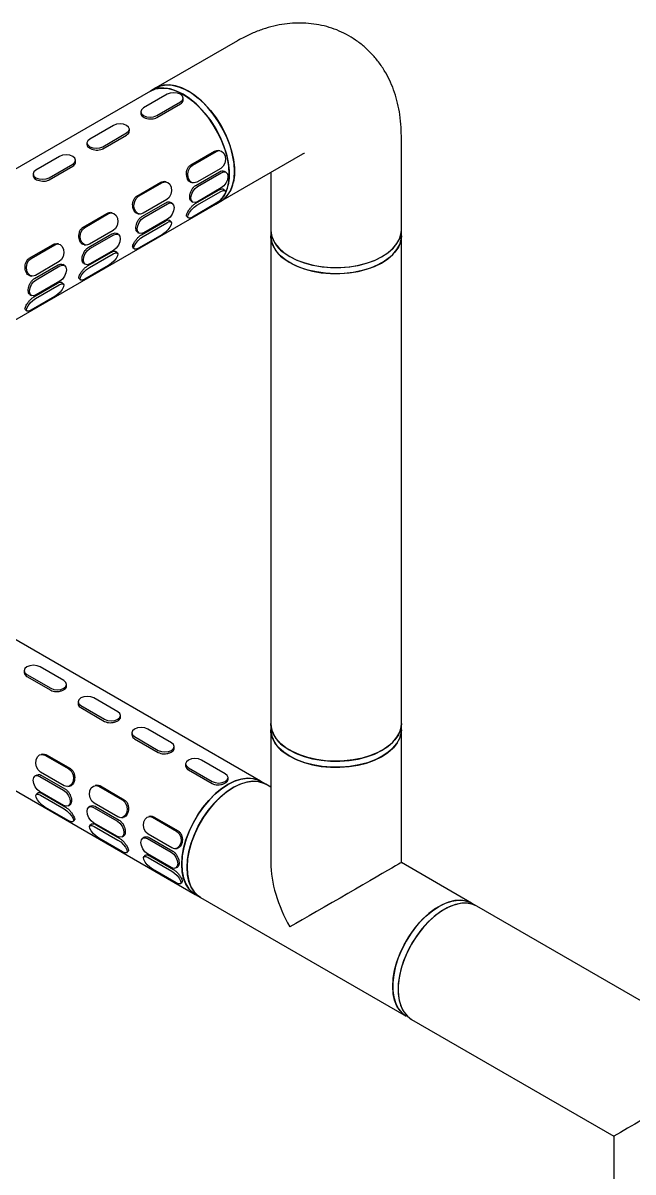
# Model space of a CAD drawing. Extents: x 0 to 3255, y 0 to 2385.
# Drawn here: x 2435.8 to 2599.3, y 1456.9 to 1764.7 of the extents above; entities that cross this region are included whole.
import ezdxf

# ---------------------------------------------------------------- set-up
doc = ezdxf.new("R2010")
doc.units = 0
doc.header["$LTSCALE"] = 10
doc.header["$MEASUREMENT"] = 0
doc.layers.get('0').update_dxf_attribs({"linetype": 'CONTINUOUS'})

msp = doc.modelspace()

# ---------------------------------------------------------------- linework, layer by layer
at = {"color": 7, "linetype": 'Continuous', "lineweight": 25}
for p, q in [((2493.31, 1759.98), (2471.4, 1747.33)), ((2469.99, 1746.51), (2127.12, 1548.58)), ((2474.49, 1745.64), (2468.13, 1741.97)), ((2471.4, 1747.33), (2469.99, 1746.51)), ((2471.66, 1739.93), (2478.03, 1743.6)), ((2471.66, 1739.38), (2478.03, 1743.05)), ((2478.76, 1744.14), (2478.76, 1744.62)), ((2467.4, 1740.95), (2467.4, 1740.47)), ((2460.07, 1737.32), (2453.71, 1733.65)), ((2464.34, 1735.82), (2464.34, 1736.3)), ((2457.24, 1731.6), (2463.6, 1735.28)), ((2457.24, 1731.05), (2463.6, 1734.72)), ((2537.23, 1709.31), (2537.23, 1734.62)), ((2452.98, 1732.63), (2452.98, 1732.14)), ((2480.8, 1726.72), (2487.16, 1730.39)), ((2481.25, 1726.65), (2487.61, 1730.32)), ((2488.6, 1730.52), (2488.19, 1730.59)), ((2445.65, 1728.99), (2439.29, 1725.32)), ((2442.82, 1723.28), (2449.18, 1726.95)), ((2449.92, 1727.49), (2449.92, 1727.97)), ((2488.89, 1717.02), (2510.81, 1729.67)), ((2438.55, 1724.3), (2438.55, 1723.82)), ((2442.82, 1722.72), (2449.18, 1726.4)), ((2482.14, 1721.23), (2488.5, 1724.9)), ((2488.82, 1725.79), (2482.46, 1722.11)), ((2482.62, 1720.95), (2488.98, 1724.62)), ((2490.23, 1724.75), (2489.82, 1724.99)), ((2502.24, 1724.73), (2502.24, 1709.31)), ((2466.38, 1718.39), (2472.74, 1722.06)), ((2466.83, 1718.32), (2473.19, 1721.99)), ((2474.18, 1722.2), (2473.76, 1722.26)), ((2481.05, 1721.98), (2481.47, 1721.91)), ((2482.01, 1716.35), (2488.37, 1720.02)), ((2482.46, 1715.9), (2488.82, 1719.57)), ((2488.98, 1720.54), (2482.62, 1716.87)), ((2489.98, 1719.77), (2489.6, 1720.15)), ((2144.62, 1518.28), (2487.48, 1716.21)), ((2467.72, 1712.9), (2474.08, 1716.58)), ((2474.4, 1717.46), (2468.04, 1713.79)), ((2468.2, 1712.63), (2474.56, 1716.3)), ((2475.81, 1716.42), (2475.39, 1716.66)), ((2480.95, 1716.99), (2481.37, 1716.75)), ((2487.61, 1716.43), (2481.25, 1712.76)), ((2487.48, 1716.21), (2488.89, 1717.02)), ((2451.96, 1710.07), (2458.32, 1713.74)), ((2452.41, 1710), (2458.77, 1713.67)), ((2459.76, 1713.87), (2459.34, 1713.94)), ((2466.63, 1713.65), (2467.04, 1713.58)), ((2467.59, 1708.02), (2473.95, 1711.69)), ((2474.56, 1712.22), (2468.2, 1708.54)), ((2475.56, 1711.44), (2475.18, 1711.82)), ((2479.71, 1712.94), (2480.09, 1712.56)), ((2459.98, 1709.13), (2453.62, 1705.46)), ((2466.53, 1708.66), (2466.95, 1708.42)), ((2468.04, 1707.57), (2474.4, 1711.24)), ((2502.24, 1709.31), (2502.24, 1707.68)), ((2537.23, 1707.68), (2537.23, 1709.31)), ((2437.53, 1701.74), (2443.9, 1705.41)), ((2437.99, 1701.67), (2444.35, 1705.34)), ((2445.34, 1705.55), (2444.92, 1705.61)), ((2452.21, 1705.33), (2452.62, 1705.26)), ((2453.3, 1704.58), (2459.66, 1708.25)), ((2453.78, 1704.3), (2460.14, 1707.97)), ((2461.39, 1708.1), (2460.97, 1708.34)), ((2473.19, 1708.11), (2466.83, 1704.43)), ((2502.24, 1707.68), (2502.24, 1577.07)), ((2537.23, 1577.07), (2537.23, 1707.68)), ((2453.16, 1699.7), (2459.53, 1703.37)), ((2453.62, 1699.25), (2459.98, 1702.92)), ((2460.14, 1703.89), (2453.78, 1700.22)), ((2461.14, 1703.12), (2460.76, 1703.5)), ((2465.29, 1704.61), (2465.67, 1704.23)), ((2438.88, 1696.25), (2445.24, 1699.93)), ((2445.56, 1700.81), (2439.19, 1697.14)), ((2439.36, 1695.98), (2445.72, 1699.65)), ((2446.97, 1699.77), (2446.55, 1700.01)), ((2452.11, 1700.34), (2452.53, 1700.1)), ((2458.77, 1699.78), (2452.41, 1696.11)), ((2437.78, 1697), (2438.2, 1696.93)), ((2450.87, 1696.28), (2451.25, 1695.91)), ((2438.74, 1691.37), (2445.1, 1695.04)), ((2439.19, 1690.92), (2445.56, 1694.59)), ((2445.72, 1695.57), (2439.36, 1691.89)), ((2446.72, 1694.79), (2446.34, 1695.17)), ((2437.69, 1692.01), (2438.11, 1691.77)), ((2444.35, 1691.46), (2437.99, 1687.78)), ((2436.45, 1687.96), (2436.82, 1687.58)), ((2499.5, 1561.6), (2359.58, 1642.37)), ((2340.62, 1612.92), (2482, 1531.3)), ((2446.79, 1588.57), (2440.42, 1592.25)), ((2436.16, 1591.23), (2436.16, 1590.75)), ((2436.89, 1590.21), (2443.25, 1586.53)), ((2436.89, 1589.65), (2443.25, 1585.98)), ((2447.52, 1587.07), (2447.52, 1587.55)), ((2450.58, 1582.9), (2450.58, 1582.42)), ((2461.21, 1580.25), (2454.85, 1583.92)), ((2451.31, 1581.88), (2457.67, 1578.21)), ((2451.31, 1581.33), (2457.67, 1577.65)), ((2461.94, 1578.75), (2461.94, 1579.23)), ((2502.24, 1577.07), (2502.24, 1575.43)), ((2537.23, 1575.43), (2537.23, 1577.07)), ((2465, 1574.58), (2465, 1574.1)), ((2465.73, 1573.56), (2472.09, 1569.88)), ((2465.73, 1573), (2472.09, 1569.33)), ((2475.63, 1571.92), (2469.27, 1575.59)), ((2502.24, 1575.43), (2502.24, 1539.82)), ((2537.23, 1539.82), (2537.23, 1575.43)), ((2476.36, 1570.42), (2476.36, 1570.9)), ((2441.15, 1568.87), (2440.73, 1568.8)), ((2441.72, 1568.6), (2448.08, 1564.93)), ((2442.17, 1568.67), (2448.54, 1565)), ((2490.05, 1563.6), (2483.69, 1567.27)), ((2446.87, 1560.39), (2440.51, 1564.07)), ((2479.42, 1566.25), (2479.42, 1565.77)), ((2480.15, 1565.23), (2486.52, 1561.56)), ((2480.15, 1564.68), (2486.52, 1561)), ((2439.51, 1563.27), (2439.1, 1563.03)), ((2440.35, 1562.91), (2446.71, 1559.23)), ((2440.83, 1563.18), (2447.19, 1559.51)), ((2490.78, 1562.09), (2490.78, 1562.58)), ((2500.91, 1560.79), (2499.5, 1561.6)), ((2502.24, 1560.02), (2500.91, 1560.79)), ((2439.73, 1558.43), (2439.35, 1558.05)), ((2446.71, 1555.15), (2440.35, 1558.82)), ((2440.51, 1557.85), (2446.87, 1554.18)), ((2440.96, 1558.3), (2447.32, 1554.63)), ((2447.86, 1560.19), (2448.28, 1560.26)), ((2455.57, 1560.54), (2455.15, 1560.48)), ((2456.14, 1560.28), (2462.51, 1556.6)), ((2456.59, 1560.35), (2462.96, 1556.67)), ((2448.08, 1551.04), (2441.72, 1554.71)), ((2447.96, 1555.03), (2448.37, 1555.27)), ((2453.94, 1554.94), (2453.52, 1554.7)), ((2454.77, 1554.58), (2461.13, 1550.91)), ((2461.29, 1552.07), (2454.93, 1555.74)), ((2455.25, 1554.86), (2461.61, 1551.18)), ((2462.29, 1551.87), (2462.7, 1551.93)), ((2469.99, 1552.22), (2469.57, 1552.15)), ((2470.56, 1551.95), (2476.93, 1548.28)), ((2471.02, 1552.02), (2477.38, 1548.35)), ((2449.24, 1550.84), (2449.62, 1551.21)), ((2454.15, 1550.1), (2453.77, 1549.72)), ((2461.13, 1546.83), (2454.77, 1550.5)), ((2454.93, 1549.52), (2461.29, 1545.85)), ((2455.38, 1549.97), (2461.74, 1546.3)), ((2462.5, 1542.71), (2456.14, 1546.39)), ((2462.38, 1546.7), (2462.8, 1546.94)), ((2468.36, 1546.62), (2467.94, 1546.38)), ((2469.19, 1546.26), (2475.55, 1542.58)), ((2475.72, 1543.74), (2469.35, 1547.42)), ((2469.67, 1546.53), (2476.03, 1542.86)), ((2463.66, 1542.51), (2464.04, 1542.89)), ((2475.55, 1538.5), (2469.19, 1542.17)), ((2476.71, 1543.54), (2477.13, 1543.61)), ((2468.57, 1541.78), (2468.19, 1541.4)), ((2469.35, 1541.2), (2475.71, 1537.53)), ((2469.8, 1541.65), (2476.16, 1537.98)), ((2556.05, 1528.95), (2537.23, 1539.82)), ((2476.92, 1534.39), (2470.56, 1538.06)), ((2476.8, 1538.38), (2477.22, 1538.62)), ((2478.08, 1534.19), (2478.46, 1534.56)), ((2482, 1531.3), (2483.42, 1530.48)), ((2483.42, 1530.48), (2538.56, 1498.65)), ((2557.47, 1528.14), (2556.05, 1528.95)), ((2678.61, 1458.2), (2557.47, 1528.14)), ((2539.97, 1497.83), (2594.19, 1466.53)), ((2594.19, 1466.55), (2594.19, 1297.81))]:
    msp.add_line(p, q, dxfattribs=at)
at = {"color": 7, "linetype": 'Continuous', "lineweight": 25, "flags": 128}
for points in [[(2478.73, 1745.64), (2476.97, 1746.51), (2475.25, 1747.08), (2473.59, 1747.32), (2472.04, 1747.24), (2470.63, 1746.83), (2469.99, 1746.51)], [(2469.99, 1746.51), (2470, 1746.52), (2471.33, 1747.08), (2472.82, 1747.32), (2474.43, 1747.24), (2476.12, 1746.83), (2477.87, 1746.11), (2479.64, 1745.08), (2481.38, 1743.78), (2483.07, 1742.23), (2484.68, 1740.45), (2486.16, 1738.49), (2487.49, 1736.39), (2488.65, 1734.18), (2489.6, 1731.91), (2490.33, 1729.63), (2490.83, 1727.39), (2491.07, 1725.23), (2491.07, 1723.19), (2490.82, 1721.32)], [(2492.52, 1725.03), (2492.39, 1727.14), (2492.02, 1729.35), (2491.4, 1731.61), (2490.55, 1733.89), (2489.5, 1736.13), (2488.25, 1738.29), (2486.84, 1740.33), (2485.29, 1742.2), (2483.63, 1743.87), (2481.91, 1745.3), (2480.15, 1746.46), (2478.39, 1747.33), (2476.66, 1747.89), (2475.01, 1748.14), (2473.46, 1748.05), (2472.05, 1747.65), (2471.4, 1747.33)], [(2471.4, 1747.33), (2471.41, 1747.33), (2472.75, 1747.89), (2474.24, 1748.14), (2475.84, 1748.05), (2477.54, 1747.65), (2479.28, 1746.92), (2481.05, 1745.9), (2482.8, 1744.6), (2484.49, 1743.04), (2486.09, 1741.27), (2487.58, 1739.31), (2488.91, 1737.2), (2490.06, 1734.99), (2491.01, 1732.73), (2491.74, 1730.45), (2492.24, 1728.21), (2492.49, 1726.05), (2492.49, 1724.01), (2492.23, 1722.14)], [(2478.03, 1743.6), (2478.57, 1744.07), (2478.76, 1744.62), (2478.57, 1745.18), (2478.03, 1745.64), (2477.22, 1745.96), (2476.26, 1746.07), (2475.3, 1745.96), (2474.49, 1745.64)], [(2487.48, 1716.21), (2488.08, 1716.6), (2489.14, 1717.63), (2489.99, 1718.93), (2490.6, 1720.48), (2490.98, 1722.26), (2491.1, 1724.22), (2490.98, 1726.32), (2490.6, 1728.53), (2489.99, 1730.8), (2489.14, 1733.07), (2488.08, 1735.32), (2486.83, 1737.48), (2485.42, 1739.51), (2483.87, 1741.39), (2482.22, 1743.05), (2480.49, 1744.48), (2478.73, 1745.64)], [(2468.13, 1741.97), (2467.59, 1741.5), (2467.4, 1740.95), (2467.59, 1740.4), (2468.13, 1739.93), (2468.94, 1739.62), (2469.9, 1739.51), (2470.85, 1739.62), (2471.66, 1739.93)], [(2463.6, 1735.28), (2464.15, 1735.75), (2464.34, 1736.3), (2464.15, 1736.85), (2463.6, 1737.32), (2462.79, 1737.63), (2461.84, 1737.74), (2460.88, 1737.63), (2460.07, 1737.32)], [(2453.71, 1733.65), (2453.17, 1733.18), (2452.98, 1732.63), (2453.17, 1732.07), (2453.71, 1731.6), (2454.52, 1731.29), (2455.47, 1731.18), (2456.43, 1731.29), (2457.24, 1731.6)], [(2487.61, 1730.32), (2488.33, 1730.54), (2489.04, 1730.38), (2489.62, 1729.86), (2489.98, 1729.07), (2490.08, 1728.13), (2489.89, 1727.17), (2489.45, 1726.35), (2488.82, 1725.79)], [(2449.18, 1726.95), (2449.73, 1727.42), (2449.92, 1727.97), (2449.73, 1728.52), (2449.18, 1728.99), (2448.37, 1729.31), (2447.42, 1729.42), (2446.46, 1729.31), (2445.65, 1728.99)], [(2439.29, 1725.32), (2438.74, 1724.85), (2438.55, 1724.3), (2438.74, 1723.75), (2439.29, 1723.28), (2440.1, 1722.97), (2441.05, 1722.86), (2442.01, 1722.97), (2442.82, 1723.28)], [(2482.46, 1722.11), (2481.74, 1721.89), (2481.03, 1722.05), (2480.45, 1722.57), (2480.09, 1723.36), (2479.99, 1724.3), (2480.18, 1725.26), (2480.62, 1726.08), (2481.25, 1726.65)], [(2488.89, 1717.02), (2489.5, 1717.42), (2490.55, 1718.44), (2491.4, 1719.74), (2492.02, 1721.3), (2492.39, 1723.07), (2492.52, 1725.03)], [(2488.98, 1724.62), (2489.66, 1724.86), (2490.23, 1724.75), (2490.62, 1724.31), (2490.75, 1723.6), (2490.62, 1722.75), (2490.23, 1721.86), (2489.66, 1721.09), (2488.98, 1720.54)], [(2473.19, 1721.99), (2473.91, 1722.21), (2474.62, 1722.05), (2475.2, 1721.54), (2475.56, 1720.75), (2475.66, 1719.8), (2475.47, 1718.85), (2475.03, 1718.02), (2474.4, 1717.46)], [(2482.62, 1716.87), (2481.94, 1716.63), (2481.37, 1716.75), (2480.99, 1717.19), (2480.85, 1717.89), (2480.99, 1718.75), (2481.37, 1719.63), (2481.94, 1720.41), (2482.62, 1720.95)], [(2468.04, 1713.79), (2467.31, 1713.57), (2466.61, 1713.73), (2466.03, 1714.24), (2465.66, 1715.03), (2465.57, 1715.98), (2465.76, 1716.94), (2466.2, 1717.76), (2466.83, 1718.32)], [(2488.82, 1719.57), (2489.45, 1719.84), (2489.89, 1719.83), (2490.08, 1719.54), (2489.98, 1719.02), (2489.62, 1718.34), (2489.04, 1717.61), (2488.33, 1716.94), (2487.61, 1716.43)], [(2474.56, 1716.3), (2475.24, 1716.53), (2475.81, 1716.42), (2476.19, 1715.98), (2476.33, 1715.28), (2476.19, 1714.42), (2475.81, 1713.54), (2475.24, 1712.76), (2474.56, 1712.22)], [(2481.25, 1712.76), (2480.62, 1712.49), (2480.18, 1712.5), (2479.99, 1712.78), (2480.09, 1713.31), (2480.45, 1713.99), (2481.03, 1714.72), (2481.74, 1715.39), (2482.46, 1715.9)], [(2458.77, 1713.67), (2459.49, 1713.89), (2460.2, 1713.73), (2460.77, 1713.21), (2461.14, 1712.42), (2461.24, 1711.48), (2461.05, 1710.52), (2460.61, 1709.7), (2459.98, 1709.13)], [(2468.2, 1708.54), (2467.52, 1708.31), (2466.95, 1708.42), (2466.57, 1708.86), (2466.43, 1709.57), (2466.57, 1710.42), (2466.95, 1711.31), (2467.52, 1712.08), (2468.2, 1712.63)], [(2474.4, 1711.24), (2475.03, 1711.52), (2475.47, 1711.51), (2475.66, 1711.22), (2475.56, 1710.7), (2475.2, 1710.02), (2474.62, 1709.29), (2473.91, 1708.62), (2473.19, 1708.11)], [(2453.62, 1705.46), (2452.89, 1705.24), (2452.19, 1705.4), (2451.61, 1705.92), (2451.24, 1706.71), (2451.15, 1707.65), (2451.33, 1708.61), (2451.78, 1709.43), (2452.41, 1710)], [(2502.24, 1709.31), (2502.28, 1708.59), (2502.64, 1707.17), (2503.34, 1705.78), (2504.38, 1704.47), (2505.73, 1703.26), (2507.36, 1702.17), (2509.25, 1701.23), (2511.35, 1700.45), (2513.62, 1699.85), (2516.02, 1699.44), (2518.49, 1699.24), (2520.98, 1699.24), (2523.45, 1699.44), (2525.85, 1699.85), (2528.12, 1700.45), (2530.22, 1701.23), (2532.11, 1702.17)], [(2505.58, 1703.37), (2507.19, 1702.27), (2509.06, 1701.31), (2511.14, 1700.52), (2513.39, 1699.9), (2515.78, 1699.47), (2518.24, 1699.25), (2520.74, 1699.23), (2523.22, 1699.41), (2525.62, 1699.8), (2527.91, 1700.38), (2530.02, 1701.14), (2531.93, 1702.07), (2533.59, 1703.15), (2534.97, 1704.35), (2536.04, 1705.65), (2536.78, 1707.03), (2537.17, 1708.45), (2537.23, 1709.31)], [(2532.11, 1702.17), (2533.74, 1703.26), (2535.09, 1704.47), (2536.13, 1705.78), (2536.83, 1707.17), (2537.19, 1708.59), (2537.23, 1709.31)], [(2444.35, 1705.34), (2445.07, 1705.56), (2445.77, 1705.4), (2446.35, 1704.89), (2446.72, 1704.1), (2446.82, 1703.15), (2446.63, 1702.19), (2446.19, 1701.37), (2445.56, 1700.81)], [(2460.14, 1707.97), (2460.82, 1708.21), (2461.39, 1708.1), (2461.77, 1707.66), (2461.91, 1706.95), (2461.77, 1706.09), (2461.39, 1705.21), (2460.82, 1704.44), (2460.14, 1703.89)], [(2466.83, 1704.43), (2466.2, 1704.16), (2465.76, 1704.17), (2465.57, 1704.46), (2465.66, 1704.98), (2466.03, 1705.66), (2466.61, 1706.39), (2467.31, 1707.06), (2468.04, 1707.57)], [(2530.95, 1699.93), (2528.93, 1699.09), (2526.71, 1698.42), (2524.36, 1697.94), (2521.91, 1697.66), (2519.42, 1697.58), (2516.93, 1697.71), (2514.5, 1698.04), (2512.18, 1698.57), (2510.01, 1699.28), (2508.04, 1700.17), (2506.31, 1701.21), (2504.85, 1702.37), (2503.69, 1703.65), (2502.86, 1705.01), (2502.38, 1706.42), (2502.24, 1707.68)], [(2505.58, 1701.74), (2507.19, 1700.64), (2509.06, 1699.68), (2511.14, 1698.88), (2513.39, 1698.27), (2515.78, 1697.84), (2518.24, 1697.62), (2520.74, 1697.6), (2523.22, 1697.78), (2525.62, 1698.17), (2527.91, 1698.75), (2530.02, 1699.51), (2531.93, 1700.44), (2533.59, 1701.52), (2534.97, 1702.72), (2536.04, 1704.02), (2536.78, 1705.4), (2537.17, 1706.82), (2537.23, 1707.68)], [(2537.23, 1707.68), (2537.23, 1707.5), (2537, 1706.06), (2536.43, 1704.66), (2535.52, 1703.32), (2534.28, 1702.07), (2532.75, 1700.93), (2530.95, 1699.93)], [(2453.78, 1700.22), (2453.1, 1699.98), (2452.53, 1700.1), (2452.15, 1700.54), (2452.01, 1701.24), (2452.15, 1702.1), (2452.53, 1702.98), (2453.1, 1703.76), (2453.78, 1704.3)], [(2459.98, 1702.92), (2460.61, 1703.19), (2461.05, 1703.18), (2461.24, 1702.89), (2461.14, 1702.37), (2460.77, 1701.69), (2460.2, 1700.96), (2459.49, 1700.29), (2458.77, 1699.78)], [(2439.19, 1697.14), (2438.47, 1696.92), (2437.77, 1697.08), (2437.19, 1697.59), (2436.82, 1698.38), (2436.73, 1699.33), (2436.91, 1700.28), (2437.35, 1701.11), (2437.99, 1701.67)], [(2445.72, 1699.65), (2446.4, 1699.88), (2446.97, 1699.77), (2447.35, 1699.33), (2447.49, 1698.63), (2447.35, 1697.77), (2446.97, 1696.89), (2446.4, 1696.11), (2445.72, 1695.57)], [(2452.41, 1696.11), (2451.78, 1695.84), (2451.33, 1695.85), (2451.15, 1696.13), (2451.24, 1696.66), (2451.61, 1697.34), (2452.19, 1698.07), (2452.89, 1698.74), (2453.62, 1699.25)], [(2439.36, 1691.89), (2438.68, 1691.66), (2438.11, 1691.77), (2437.72, 1692.21), (2437.59, 1692.91), (2437.72, 1693.77), (2438.11, 1694.66), (2438.68, 1695.43), (2439.36, 1695.98)], [(2445.56, 1694.59), (2446.19, 1694.86), (2446.63, 1694.86), (2446.82, 1694.57), (2446.72, 1694.05), (2446.35, 1693.37), (2445.77, 1692.64), (2445.07, 1691.97), (2444.35, 1691.46)], [(2437.99, 1687.78), (2437.35, 1687.51), (2436.91, 1687.52), (2436.73, 1687.81), (2436.82, 1688.33), (2437.19, 1689.01), (2437.77, 1689.74), (2438.47, 1690.41), (2439.19, 1690.92)], [(2440.42, 1592.25), (2439.61, 1592.56), (2438.66, 1592.67), (2437.7, 1592.56), (2436.89, 1592.25), (2436.35, 1591.78), (2436.16, 1591.23), (2436.35, 1590.67), (2436.89, 1590.21)], [(2443.25, 1586.53), (2444.06, 1586.22), (2445.02, 1586.11), (2445.98, 1586.22), (2446.79, 1586.53), (2447.33, 1587), (2447.52, 1587.55), (2447.33, 1588.1), (2446.79, 1588.57)], [(2454.85, 1583.92), (2454.03, 1584.23), (2453.08, 1584.34), (2452.12, 1584.23), (2451.31, 1583.92), (2450.77, 1583.45), (2450.58, 1582.9), (2450.77, 1582.35), (2451.31, 1581.88)], [(2457.67, 1578.21), (2458.48, 1577.9), (2459.44, 1577.79), (2460.4, 1577.9), (2461.21, 1578.21), (2461.75, 1578.68), (2461.94, 1579.23), (2461.75, 1579.78), (2461.21, 1580.25)], [(2469.27, 1575.59), (2468.46, 1575.91), (2467.5, 1576.02), (2466.54, 1575.91), (2465.73, 1575.6), (2465.19, 1575.13), (2465, 1574.58), (2465.19, 1574.02), (2465.73, 1573.56)], [(2530.95, 1569.31), (2528.93, 1568.47), (2526.71, 1567.8), (2524.36, 1567.33), (2521.91, 1567.04), (2519.42, 1566.97), (2516.93, 1567.1), (2514.5, 1567.43), (2512.18, 1567.96), (2510.01, 1568.67), (2508.04, 1569.55), (2506.31, 1570.59), (2504.85, 1571.76), (2503.69, 1573.04), (2502.86, 1574.4), (2502.38, 1575.81), (2502.24, 1577.07)], [(2505.58, 1571.13), (2507.19, 1570.02), (2509.06, 1569.07), (2511.14, 1568.27), (2513.39, 1567.65), (2515.78, 1567.23), (2518.24, 1567), (2520.74, 1566.98), (2523.22, 1567.17), (2525.62, 1567.55), (2527.91, 1568.14), (2530.02, 1568.9), (2531.93, 1569.83), (2533.59, 1570.9), (2534.97, 1572.1), (2536.04, 1573.41), (2536.78, 1574.78), (2537.17, 1576.21), (2537.23, 1577.07)], [(2537.23, 1577.07), (2537.23, 1576.88), (2537, 1575.45), (2536.43, 1574.05), (2535.52, 1572.71), (2534.28, 1571.45), (2532.75, 1570.32), (2530.95, 1569.31)], [(2507.36, 1568.29), (2505.73, 1569.38), (2504.38, 1570.59), (2503.34, 1571.9), (2502.64, 1573.29), (2502.28, 1574.71), (2502.24, 1575.43)], [(2505.58, 1569.49), (2507.19, 1568.39), (2509.06, 1567.43), (2511.14, 1566.64), (2513.39, 1566.02), (2515.78, 1565.6), (2518.24, 1565.37), (2520.74, 1565.35), (2523.22, 1565.54), (2525.62, 1565.92), (2527.91, 1566.5), (2530.02, 1567.26), (2531.93, 1568.19), (2533.59, 1569.27), (2534.97, 1570.47), (2536.04, 1571.77), (2536.78, 1573.15), (2537.17, 1574.57), (2537.23, 1575.43)], [(2537.23, 1575.43), (2537.19, 1574.71), (2536.83, 1573.29), (2536.13, 1571.9), (2535.09, 1570.59), (2533.74, 1569.38), (2532.11, 1568.29), (2530.22, 1567.35), (2528.12, 1566.57), (2525.85, 1565.97), (2523.45, 1565.56), (2520.98, 1565.36), (2518.49, 1565.36), (2516.02, 1565.56), (2513.62, 1565.97), (2511.35, 1566.57), (2509.25, 1567.35), (2507.36, 1568.29)], [(2472.09, 1569.88), (2472.91, 1569.57), (2473.86, 1569.46), (2474.82, 1569.57), (2475.63, 1569.88), (2476.17, 1570.35), (2476.36, 1570.9), (2476.17, 1571.45), (2475.63, 1571.92)], [(2440.51, 1564.07), (2439.88, 1564.63), (2439.44, 1565.45), (2439.25, 1566.41), (2439.35, 1567.35), (2439.72, 1568.14), (2440.29, 1568.66), (2441, 1568.82), (2441.72, 1568.6)], [(2483.69, 1567.27), (2482.88, 1567.58), (2481.92, 1567.69), (2480.96, 1567.58), (2480.15, 1567.27), (2479.61, 1566.8), (2479.42, 1566.25), (2479.61, 1565.7), (2480.15, 1565.23)], [(2448.08, 1564.93), (2448.71, 1564.37), (2449.16, 1563.54), (2449.34, 1562.59), (2449.25, 1561.64), (2448.88, 1560.85), (2448.3, 1560.34), (2447.6, 1560.18), (2446.87, 1560.39)], [(2440.35, 1558.82), (2439.67, 1559.37), (2439.1, 1560.14), (2438.71, 1561.03), (2438.58, 1561.88), (2438.71, 1562.59), (2439.1, 1563.03), (2439.67, 1563.14), (2440.35, 1562.91)], [(2482, 1531.3), (2481.4, 1531.7), (2480.34, 1532.72), (2479.49, 1534.03), (2478.88, 1535.58), (2478.5, 1537.36), (2478.38, 1539.32), (2478.51, 1541.42), (2478.88, 1543.63), (2479.5, 1545.9), (2480.35, 1548.17), (2481.41, 1550.42), (2482.65, 1552.58), (2484.07, 1554.62), (2485.62, 1556.49), (2487.27, 1558.15), (2489, 1559.58), (2490.76, 1560.74)], [(2499.5, 1561.6), (2498.98, 1561.87), (2497.58, 1562.3), (2496.05, 1562.42), (2494.4, 1562.21), (2492.68, 1561.68), (2490.92, 1560.83), (2489.16, 1559.7), (2487.43, 1558.3), (2485.77, 1556.65), (2484.21, 1554.8), (2482.78, 1552.77), (2481.51, 1550.62), (2480.44, 1548.39), (2479.57, 1546.11), (2478.93, 1543.84), (2478.53, 1541.63)], [(2483.42, 1530.48), (2482.82, 1530.88), (2481.76, 1531.9), (2480.91, 1533.2), (2480.29, 1534.76), (2479.92, 1536.53), (2479.79, 1538.49), (2479.92, 1540.6), (2480.29, 1542.81), (2480.91, 1545.07), (2481.76, 1547.35), (2482.82, 1549.59), (2484.06, 1551.75), (2485.48, 1553.79), (2487.03, 1555.66), (2488.68, 1557.33), (2490.4, 1558.76), (2492.16, 1559.92), (2493.93, 1560.79), (2495.65, 1561.35), (2497.3, 1561.6), (2498.85, 1561.51), (2500.27, 1561.11), (2500.91, 1560.79)], [(2500.91, 1560.79), (2500.4, 1561.05), (2499, 1561.49), (2497.46, 1561.6), (2495.81, 1561.39), (2494.1, 1560.86), (2492.34, 1560.02), (2490.57, 1558.88), (2488.84, 1557.48), (2487.18, 1555.83), (2485.62, 1553.98), (2484.19, 1551.96), (2482.93, 1549.81), (2481.85, 1547.57), (2480.98, 1545.29), (2480.34, 1543.03), (2479.94, 1540.81)], [(2486.52, 1561.56), (2487.33, 1561.25), (2488.28, 1561.14), (2489.24, 1561.24), (2490.05, 1561.56), (2490.59, 1562.02), (2490.78, 1562.58), (2490.59, 1563.13), (2490.05, 1563.6)], [(2490.76, 1560.74), (2492.52, 1561.61), (2494.24, 1562.17), (2495.9, 1562.41), (2497.44, 1562.33), (2498.86, 1561.92), (2499.5, 1561.6)], [(2441.72, 1554.71), (2440.99, 1555.22), (2440.29, 1555.89), (2439.71, 1556.62), (2439.34, 1557.3), (2439.25, 1557.82), (2439.44, 1558.11), (2439.88, 1558.12), (2440.51, 1557.85)], [(2446.71, 1559.23), (2447.39, 1558.69), (2447.96, 1557.91), (2448.34, 1557.03), (2448.48, 1556.17), (2448.34, 1555.47), (2447.96, 1555.03), (2447.38, 1554.92), (2446.71, 1555.15)], [(2454.93, 1555.74), (2454.3, 1556.3), (2453.86, 1557.13), (2453.67, 1558.08), (2453.77, 1559.03), (2454.14, 1559.82), (2454.72, 1560.33), (2455.42, 1560.49), (2456.14, 1560.28)], [(2454.77, 1550.5), (2454.09, 1551.04), (2453.52, 1551.82), (2453.13, 1552.7), (2453, 1553.56), (2453.14, 1554.26), (2453.52, 1554.7), (2454.09, 1554.82), (2454.77, 1554.58)], [(2462.51, 1556.6), (2463.14, 1556.04), (2463.58, 1555.22), (2463.76, 1554.26), (2463.67, 1553.32), (2463.3, 1552.53), (2462.72, 1552.01), (2462.02, 1551.85), (2461.29, 1552.07)], [(2446.87, 1554.18), (2447.59, 1553.67), (2448.3, 1553), (2448.88, 1552.27), (2449.24, 1551.59), (2449.34, 1551.06), (2449.15, 1550.78), (2448.71, 1550.77), (2448.08, 1551.04)], [(2469.35, 1547.42), (2468.72, 1547.98), (2468.28, 1548.8), (2468.09, 1549.76), (2468.19, 1550.7), (2468.56, 1551.49), (2469.14, 1552.01), (2469.84, 1552.17), (2470.56, 1551.95)], [(2456.14, 1546.39), (2455.41, 1546.9), (2454.71, 1547.57), (2454.13, 1548.3), (2453.77, 1548.98), (2453.67, 1549.5), (2453.86, 1549.79), (2454.3, 1549.8), (2454.93, 1549.52)], [(2461.13, 1550.91), (2461.81, 1550.36), (2462.38, 1549.59), (2462.76, 1548.71), (2462.9, 1547.85), (2462.76, 1547.14), (2462.38, 1546.7), (2461.81, 1546.59), (2461.13, 1546.83)], [(2461.29, 1545.85), (2462.01, 1545.34), (2462.72, 1544.67), (2463.3, 1543.94), (2463.66, 1543.26), (2463.76, 1542.74), (2463.57, 1542.45), (2463.13, 1542.44), (2462.5, 1542.71)], [(2469.19, 1542.17), (2468.51, 1542.72), (2467.94, 1543.49), (2467.56, 1544.38), (2467.42, 1545.23), (2467.56, 1545.94), (2467.94, 1546.38), (2468.51, 1546.49), (2469.19, 1546.26)], [(2476.93, 1548.28), (2477.56, 1547.71), (2478, 1546.89), (2478.19, 1545.94), (2478.09, 1544.99), (2477.72, 1544.2), (2477.14, 1543.69), (2476.44, 1543.53), (2475.72, 1543.74)], [(2475.55, 1542.58), (2476.23, 1542.04), (2476.8, 1541.26), (2477.18, 1540.38), (2477.32, 1539.52), (2477.18, 1538.82), (2476.8, 1538.38), (2476.23, 1538.26), (2475.55, 1538.5)], [(2470.56, 1538.06), (2469.84, 1538.57), (2469.13, 1539.24), (2468.55, 1539.97), (2468.19, 1540.65), (2468.09, 1541.17), (2468.28, 1541.46), (2468.72, 1541.47), (2469.35, 1541.2)], [(2478.53, 1541.63), (2478.38, 1539.51), (2478.48, 1537.53), (2478.83, 1535.74), (2479.43, 1534.16), (2480.25, 1532.83), (2481.29, 1531.78), (2482, 1531.3)], [(2479.94, 1540.81), (2479.79, 1538.69), (2479.9, 1536.72), (2480.25, 1534.92), (2480.84, 1533.34), (2481.67, 1532.02), (2482.7, 1530.97), (2483.42, 1530.48)], [(2537.23, 1539.82), (2537.2, 1539.8), (2536.94, 1539.66), (2536.44, 1539.36), (2535.69, 1538.93), (2534.71, 1538.36), (2533.51, 1537.67), (2532.11, 1536.86), (2530.52, 1535.95), (2528.79, 1534.95), (2526.92, 1533.87), (2524.94, 1532.73), (2522.89, 1531.54), (2520.79, 1530.33), (2518.68, 1529.11), (2516.58, 1527.9), (2514.53, 1526.71), (2512.55, 1525.57), (2510.68, 1524.49), (2508.94, 1523.49), (2507.36, 1522.58)], [(2475.71, 1537.53), (2476.44, 1537.02), (2477.14, 1536.35), (2477.72, 1535.61), (2478.08, 1534.94), (2478.18, 1534.41), (2477.99, 1534.13), (2477.55, 1534.12), (2476.92, 1534.39)], [(2538.56, 1498.65), (2537.96, 1499.05), (2536.9, 1500.07), (2536.05, 1501.37), (2535.43, 1502.93), (2535.06, 1504.7), (2534.93, 1506.66), (2535.06, 1508.77), (2535.43, 1510.97), (2536.05, 1513.24), (2536.9, 1515.52), (2537.96, 1517.76), (2539.2, 1519.92), (2540.62, 1521.96), (2542.17, 1523.83), (2543.82, 1525.5), (2545.54, 1526.93), (2547.31, 1528.09), (2549.07, 1528.96), (2550.79, 1529.52), (2552.44, 1529.76), (2553.99, 1529.68), (2555.41, 1529.28), (2556.05, 1528.95)], [(2556.05, 1528.95), (2556.02, 1528.98), (2554.68, 1529.53), (2553.19, 1529.77), (2551.58, 1529.68), (2549.88, 1529.26), (2548.13, 1528.54), (2546.37, 1527.51), (2544.62, 1526.2), (2542.93, 1524.64), (2541.33, 1522.86), (2539.85, 1520.9), (2538.52, 1518.79), (2537.37, 1516.58), (2536.42, 1514.31), (2535.7, 1512.04), (2535.21, 1509.79)], [(2557.47, 1528.14), (2556.45, 1528.6), (2555, 1528.92), (2553.42, 1528.91), (2551.74, 1528.58), (2550, 1527.94), (2548.24, 1526.98), (2546.48, 1525.75), (2544.78, 1524.25), (2543.15, 1522.52), (2541.63, 1520.6), (2540.26, 1518.53), (2539.06, 1516.34), (2538.06, 1514.08), (2537.27, 1511.81), (2536.72, 1509.55), (2536.41, 1507.37), (2536.36, 1505.3), (2536.55, 1503.38), (2536.99, 1501.66), (2537.67, 1500.18), (2538.58, 1498.95), (2539.69, 1498.01), (2539.97, 1497.83)], [(2557.47, 1528.14), (2557.43, 1528.16), (2556.09, 1528.71), (2554.6, 1528.95), (2552.99, 1528.86), (2551.3, 1528.45), (2549.55, 1527.72), (2547.78, 1526.69), (2546.04, 1525.38), (2544.35, 1523.83), (2542.74, 1522.05), (2541.26, 1520.08), (2539.93, 1517.97), (2538.78, 1515.76), (2537.84, 1513.5), (2537.11, 1511.22), (2536.62, 1508.98)], [(2535.21, 1509.79), (2534.96, 1507.63), (2534.97, 1505.6), (2535.23, 1503.73), (2535.73, 1502.07), (2536.47, 1500.65), (2537.43, 1499.49), (2538.56, 1498.65)], [(2536.62, 1508.98), (2536.38, 1506.82), (2536.38, 1504.78), (2536.64, 1502.92), (2537.15, 1501.26), (2537.89, 1499.83), (2538.85, 1498.68), (2539.97, 1497.83)], [(2622.48, 1482.88), (2615.77, 1479.01), (2614.03, 1478.01), (2612.16, 1476.93), (2610.19, 1475.79), (2608.14, 1474.6), (2606.04, 1473.39), (2603.93, 1472.17), (2601.83, 1470.96), (2599.78, 1469.78), (2597.8, 1468.64), (2595.93, 1467.56), (2594.19, 1466.55), (2594.18, 1466.54)]]:
    msp.add_lwpolyline(points, dxfattribs=at)
at = {"color": 7, "linetype": 'Continuous', "lineweight": 25}
for centre, radius, start, end in [((2483.46, 1722.48), 7.45, 302.6819, 351.0948), ((2484.87, 1723.29), 7.45, 302.6819, 351.0948), ((2509.99, 1709.76), 7.76, 183.3328, 235.4439), ((2509.99, 1708.13), 7.76, 183.3328, 235.4439), ((2509.99, 1577.52), 7.76, 183.3328, 235.4439), ((2509.99, 1575.88), 7.76, 183.3328, 235.4439)]:
    msp.add_arc(centre, radius, start, end, dxfattribs=at)
msp.add_ellipse((2519.73, 1529.72), major_axis=(-12.37, 21.43), ratio=0.577335, start_param=0.785358, end_param=1.570756, dxfattribs=at)
for points, knots in [([(2537.23, 1734.62), (2537.22, 1735.32), (2537.19, 1737.21), (2536.89, 1740.1), (2536.29, 1743.24), (2535.46, 1746.13), (2534.39, 1748.85), (2533.04, 1751.48), (2531.4, 1754), (2529.46, 1756.36), (2527.32, 1758.43), (2524.99, 1760.22), (2522.52, 1761.71), (2519.92, 1762.91), (2517.23, 1763.81), (2514.47, 1764.41), (2511.65, 1764.73), (2508.79, 1764.75), (2505.89, 1764.49), (2502.98, 1763.94), (2500.06, 1763.1), (2497.13, 1761.96), (2494.89, 1760.87), (2493.63, 1760.15), (2493.31, 1759.98)], [0, 0, 0, 0, 0.0329962, 0.0883181, 0.137415, 0.1852521, 0.2318679, 0.2774023, 0.3270596, 0.3755063, 0.4228116, 0.4692007, 0.5149017, 0.5601418, 0.605095, 0.6499886, 0.6950703, 0.7405974, 0.786833, 0.8340334, 0.8824213, 0.9321422, 0.9832099, 1, 1, 1, 1]), ([(2478.03, 1743.05), (2478.2, 1743.18), (2478.55, 1743.43), (2478.77, 1743.84), (2478.73, 1744.08), (2478.73, 1744.14)], [0, 0, 0, 0, 0.426672, 0.853238, 1, 1, 1, 1]), ([(2467.43, 1740.47), (2467.43, 1740.37), (2467.43, 1740.13), (2467.74, 1739.76), (2468.3, 1739.4), (2469.05, 1739.13), (2469.88, 1739), (2470.72, 1739.03), (2471.32, 1739.19), (2471.59, 1739.34), (2471.66, 1739.38)], [0, 0, 0, 0, 0.09413, 0.237764, 0.380411, 0.522028, 0.664146, 0.807528, 0.95099, 1, 1, 1, 1]), ([(2463.6, 1734.72), (2463.78, 1734.85), (2464.13, 1735.11), (2464.35, 1735.52), (2464.31, 1735.76), (2464.3, 1735.82)], [0, 0, 0, 0, 0.426672, 0.853238, 1, 1, 1, 1]), ([(2453.01, 1732.14), (2453.01, 1732.05), (2453, 1731.81), (2453.32, 1731.43), (2453.88, 1731.07), (2454.63, 1730.81), (2455.46, 1730.67), (2456.3, 1730.71), (2456.9, 1730.87), (2457.17, 1731.01), (2457.24, 1731.05)], [0, 0, 0, 0, 0.09413, 0.237764, 0.380411, 0.522028, 0.664146, 0.807528, 0.95099, 1, 1, 1, 1]), ([(2487.16, 1730.39), (2487.37, 1730.49), (2487.7, 1730.65), (2488.05, 1730.58), (2488.18, 1730.55)], [0, 0, 0, 0, 0.622068, 1, 1, 1, 1]), ([(2449.18, 1726.4), (2449.36, 1726.53), (2449.71, 1726.78), (2449.93, 1727.19), (2449.89, 1727.43), (2449.88, 1727.49)], [0, 0, 0, 0, 0.426672, 0.853238, 1, 1, 1, 1]), ([(2510.81, 1729.67), (2510.89, 1729.72), (2511.12, 1729.85), (2511.28, 1729.91), (2511.24, 1729.89), (2511.23, 1729.89)], [0, 0, 0, 0, 0.310393, 0.87317, 1, 1, 1, 1]), ([(2438.59, 1723.82), (2438.59, 1723.72), (2438.58, 1723.48), (2438.9, 1723.11), (2439.46, 1722.75), (2440.21, 1722.48), (2441.04, 1722.35), (2441.88, 1722.38), (2442.47, 1722.54), (2442.75, 1722.69), (2442.82, 1722.72)], [0, 0, 0, 0, 0.09413, 0.237764, 0.380411, 0.522028, 0.664146, 0.807528, 0.95099, 1, 1, 1, 1]), ([(2481.05, 1722.01), (2480.98, 1722.01), (2480.7, 1722.03), (2480.3, 1722.33), (2479.9, 1722.9), (2479.67, 1723.65), (2479.61, 1724.49), (2479.75, 1725.33), (2480.08, 1726.07), (2480.47, 1726.51), (2480.73, 1726.67), (2480.8, 1726.72)], [0, 0, 0, 0, 0.050469, 0.179944, 0.309971, 0.439105, 0.567306, 0.695962, 0.825761, 0.955633, 1, 1, 1, 1]), ([(2488.5, 1724.9), (2488.7, 1724.99), (2489.1, 1725.16), (2489.56, 1725.15), (2489.75, 1725), (2489.8, 1724.96)], [0, 0, 0, 0, 0.426716, 0.853327, 1, 1, 1, 1]), ([(2472.74, 1722.06), (2472.95, 1722.16), (2473.28, 1722.32), (2473.63, 1722.25), (2473.76, 1722.23)], [0, 0, 0, 0, 0.622068, 1, 1, 1, 1]), ([(2480.97, 1717.01), (2480.89, 1717.06), (2480.68, 1717.18), (2480.51, 1717.64), (2480.48, 1718.31), (2480.62, 1719.08), (2480.93, 1719.88), (2481.37, 1720.59), (2481.81, 1721.02), (2482.07, 1721.19), (2482.14, 1721.23)], [0, 0, 0, 0, 0.094162, 0.23779, 0.380432, 0.522044, 0.664158, 0.807535, 0.950992, 1, 1, 1, 1]), ([(2466.63, 1713.68), (2466.55, 1713.69), (2466.28, 1713.7), (2465.88, 1714.01), (2465.48, 1714.57), (2465.25, 1715.33), (2465.19, 1716.17), (2465.33, 1717), (2465.66, 1717.74), (2466.05, 1718.18), (2466.31, 1718.35), (2466.38, 1718.39)], [0, 0, 0, 0, 0.050469, 0.179944, 0.309971, 0.439105, 0.567306, 0.695962, 0.825761, 0.955633, 1, 1, 1, 1]), ([(2488.37, 1720.02), (2488.56, 1720.11), (2488.95, 1720.3), (2489.38, 1720.32), (2489.52, 1720.18), (2489.58, 1720.13)], [0, 0, 0, 0, 0.368709, 0.737327, 1, 1, 1, 1]), ([(2474.08, 1716.58), (2474.28, 1716.66), (2474.68, 1716.84), (2475.14, 1716.82), (2475.33, 1716.67), (2475.38, 1716.64)], [0, 0, 0, 0, 0.426716, 0.853327, 1, 1, 1, 1]), ([(2479.73, 1712.96), (2479.71, 1712.97), (2479.61, 1713.01), (2479.64, 1713.3), (2479.8, 1713.8), (2480.14, 1714.43), (2480.62, 1715.1), (2481.19, 1715.74), (2481.67, 1716.14), (2481.94, 1716.31), (2482.01, 1716.35)], [0, 0, 0, 0, 0.044066, 0.195638, 0.346168, 0.495612, 0.645585, 0.796891, 0.948282, 1, 1, 1, 1]), ([(2458.32, 1713.74), (2458.52, 1713.84), (2458.86, 1713.99), (2459.21, 1713.93), (2459.34, 1713.9)], [0, 0, 0, 0, 0.622068, 1, 1, 1, 1]), ([(2466.55, 1708.69), (2466.47, 1708.74), (2466.26, 1708.86), (2466.09, 1709.32), (2466.06, 1709.98), (2466.2, 1710.76), (2466.5, 1711.55), (2466.95, 1712.26), (2467.39, 1712.7), (2467.65, 1712.86), (2467.72, 1712.9)], [0, 0, 0, 0, 0.094162, 0.23779, 0.380432, 0.522044, 0.664158, 0.807535, 0.950992, 1, 1, 1, 1]), ([(2473.95, 1711.69), (2474.14, 1711.79), (2474.52, 1711.97), (2474.96, 1711.99), (2475.1, 1711.86), (2475.16, 1711.8)], [0, 0, 0, 0, 0.368709, 0.737327, 1, 1, 1, 1]), ([(2452.21, 1705.36), (2452.13, 1705.36), (2451.86, 1705.37), (2451.46, 1705.68), (2451.06, 1706.25), (2450.82, 1707), (2450.77, 1707.84), (2450.91, 1708.68), (2451.24, 1709.42), (2451.63, 1709.86), (2451.89, 1710.02), (2451.96, 1710.07)], [0, 0, 0, 0, 0.050469, 0.179944, 0.309971, 0.439105, 0.567306, 0.695962, 0.825761, 0.955633, 1, 1, 1, 1]), ([(2459.66, 1708.25), (2459.86, 1708.34), (2460.26, 1708.51), (2460.72, 1708.5), (2460.91, 1708.35), (2460.96, 1708.31)], [0, 0, 0, 0, 0.426716, 0.853327, 1, 1, 1, 1]), ([(2443.9, 1705.41), (2444.1, 1705.51), (2444.44, 1705.67), (2444.79, 1705.6), (2444.92, 1705.58)], [0, 0, 0, 0, 0.622068, 1, 1, 1, 1]), ([(2465.31, 1704.63), (2465.29, 1704.64), (2465.19, 1704.69), (2465.21, 1704.97), (2465.38, 1705.47), (2465.72, 1706.1), (2466.2, 1706.78), (2466.77, 1707.41), (2467.25, 1707.82), (2467.52, 1707.98), (2467.59, 1708.02)], [0, 0, 0, 0, 0.044066, 0.195638, 0.346168, 0.495612, 0.645585, 0.796891, 0.948282, 1, 1, 1, 1]), ([(2452.13, 1700.36), (2452.04, 1700.41), (2451.83, 1700.53), (2451.67, 1700.99), (2451.64, 1701.66), (2451.78, 1702.43), (2452.08, 1703.23), (2452.53, 1703.94), (2452.97, 1704.37), (2453.23, 1704.54), (2453.3, 1704.58)], [0, 0, 0, 0, 0.094162, 0.23779, 0.380432, 0.522044, 0.664158, 0.807535, 0.950992, 1, 1, 1, 1]), ([(2459.53, 1703.37), (2459.72, 1703.46), (2460.1, 1703.65), (2460.54, 1703.67), (2460.68, 1703.53), (2460.74, 1703.48)], [0, 0, 0, 0, 0.368709, 0.737327, 1, 1, 1, 1]), ([(2437.79, 1697.03), (2437.71, 1697.04), (2437.44, 1697.05), (2437.03, 1697.36), (2436.64, 1697.92), (2436.4, 1698.68), (2436.35, 1699.52), (2436.49, 1700.35), (2436.82, 1701.09), (2437.21, 1701.53), (2437.47, 1701.7), (2437.53, 1701.74)], [0, 0, 0, 0, 0.050469, 0.179944, 0.309971, 0.439105, 0.567306, 0.695962, 0.825761, 0.955633, 1, 1, 1, 1]), ([(2445.24, 1699.93), (2445.44, 1700.01), (2445.83, 1700.19), (2446.3, 1700.17), (2446.49, 1700.02), (2446.54, 1699.99)], [0, 0, 0, 0, 0.426716, 0.853327, 1, 1, 1, 1]), ([(2450.89, 1696.31), (2450.87, 1696.32), (2450.77, 1696.36), (2450.79, 1696.65), (2450.96, 1697.15), (2451.3, 1697.78), (2451.77, 1698.45), (2452.34, 1699.09), (2452.83, 1699.49), (2453.1, 1699.65), (2453.16, 1699.7)], [0, 0, 0, 0, 0.044066, 0.195638, 0.346168, 0.495612, 0.645585, 0.796891, 0.948282, 1, 1, 1, 1]), ([(2437.71, 1692.04), (2437.62, 1692.09), (2437.41, 1692.2), (2437.25, 1692.67), (2437.22, 1693.33), (2437.36, 1694.11), (2437.66, 1694.9), (2438.11, 1695.61), (2438.54, 1696.05), (2438.81, 1696.21), (2438.88, 1696.25)], [0, 0, 0, 0, 0.094162, 0.23779, 0.380432, 0.522044, 0.664158, 0.807535, 0.950992, 1, 1, 1, 1]), ([(2445.1, 1695.04), (2445.3, 1695.14), (2445.68, 1695.32), (2446.12, 1695.34), (2446.26, 1695.21), (2446.32, 1695.15)], [0, 0, 0, 0, 0.368709, 0.737327, 1, 1, 1, 1]), ([(2436.47, 1687.98), (2436.44, 1687.99), (2436.35, 1688.03), (2436.37, 1688.32), (2436.54, 1688.82), (2436.88, 1689.45), (2437.35, 1690.13), (2437.92, 1690.76), (2438.41, 1691.17), (2438.67, 1691.33), (2438.74, 1691.37)], [0, 0, 0, 0, 0.044066, 0.195638, 0.346168, 0.495612, 0.645585, 0.796891, 0.948282, 1, 1, 1, 1]), ([(2436.16, 1590.75), (2436.19, 1590.57), (2436.24, 1590.22), (2436.57, 1589.85), (2436.82, 1589.69), (2436.89, 1589.65)], [0, 0, 0, 0, 0.422984, 0.853073, 1, 1, 1, 1]), ([(2443.25, 1585.98), (2443.47, 1585.88), (2443.9, 1585.68), (2444.73, 1585.6), (2445.58, 1585.67), (2446.37, 1585.9), (2447.01, 1586.23), (2447.4, 1586.63), (2447.56, 1586.92), (2447.52, 1587.07), (2447.52, 1587.07)], [0, 0, 0, 0, 0.142203, 0.284371, 0.427455, 0.571148, 0.713855, 0.855532, 0.997709, 1, 1, 1, 1]), ([(2450.58, 1582.42), (2450.61, 1582.25), (2450.66, 1581.89), (2450.99, 1581.53), (2451.25, 1581.37), (2451.31, 1581.33)], [0, 0, 0, 0, 0.422984, 0.853073, 1, 1, 1, 1]), ([(2457.67, 1577.65), (2457.89, 1577.55), (2458.32, 1577.35), (2459.15, 1577.27), (2460, 1577.35), (2460.79, 1577.57), (2461.43, 1577.9), (2461.82, 1578.3), (2461.98, 1578.6), (2461.94, 1578.74), (2461.94, 1578.75)], [0, 0, 0, 0, 0.142203, 0.284371, 0.427455, 0.571148, 0.713855, 0.855532, 0.997709, 1, 1, 1, 1]), ([(2465, 1574.1), (2465.03, 1573.92), (2465.08, 1573.57), (2465.41, 1573.2), (2465.67, 1573.04), (2465.73, 1573)], [0, 0, 0, 0, 0.422984, 0.853073, 1, 1, 1, 1]), ([(2472.09, 1569.33), (2472.31, 1569.23), (2472.75, 1569.03), (2473.57, 1568.95), (2474.42, 1569.02), (2475.21, 1569.25), (2475.86, 1569.58), (2476.24, 1569.98), (2476.41, 1570.27), (2476.36, 1570.42), (2476.36, 1570.42)], [0, 0, 0, 0, 0.142203, 0.284371, 0.427455, 0.571148, 0.713855, 0.855532, 0.997709, 1, 1, 1, 1]), ([(2441.16, 1568.84), (2441.21, 1568.86), (2441.47, 1568.94), (2441.83, 1568.85), (2442.1, 1568.71), (2442.17, 1568.67)], [0, 0, 0, 0, 0.156839, 0.785303, 1, 1, 1, 1]), ([(2448.54, 1565), (2448.72, 1564.86), (2449.1, 1564.58), (2449.49, 1563.88), (2449.7, 1563.07), (2449.71, 1562.22), (2449.53, 1561.42), (2449.19, 1560.79), (2448.76, 1560.37), (2448.42, 1560.31), (2448.28, 1560.28)], [0, 0, 0, 0, 0.128652, 0.257272, 0.38672, 0.51672, 0.645827, 0.774003, 0.902632, 1, 1, 1, 1]), ([(2479.42, 1565.77), (2479.45, 1565.59), (2479.5, 1565.24), (2479.83, 1564.88), (2480.09, 1564.72), (2480.15, 1564.68)], [0, 0, 0, 0, 0.422984, 0.853073, 1, 1, 1, 1]), ([(2439.52, 1563.27), (2439.68, 1563.33), (2440.01, 1563.47), (2440.49, 1563.36), (2440.76, 1563.22), (2440.83, 1563.18)], [0, 0, 0, 0, 0.422539, 0.852959, 1, 1, 1, 1]), ([(2486.52, 1561), (2486.73, 1560.9), (2487.17, 1560.7), (2487.99, 1560.62), (2488.84, 1560.7), (2489.63, 1560.92), (2490.28, 1561.25), (2490.66, 1561.65), (2490.83, 1561.95), (2490.78, 1562.09), (2490.78, 1562.09)], [0, 0, 0, 0, 0.142203, 0.284371, 0.427455, 0.571148, 0.713855, 0.855532, 0.997709, 1, 1, 1, 1]), ([(2439.75, 1558.41), (2439.77, 1558.44), (2439.86, 1558.57), (2440.21, 1558.59), (2440.63, 1558.48), (2440.89, 1558.34), (2440.96, 1558.3)], [0, 0, 0, 0, 0.1286432, 0.5006406, 0.8728466, 1, 1, 1, 1]), ([(2447.19, 1559.51), (2447.39, 1559.37), (2447.77, 1559.1), (2448.26, 1558.42), (2448.62, 1557.65), (2448.82, 1556.85), (2448.85, 1556.13), (2448.7, 1555.59), (2448.53, 1555.3), (2448.38, 1555.27), (2448.37, 1555.27)], [0, 0, 0, 0, 0.142167, 0.284298, 0.427345, 0.571002, 0.713672, 0.855312, 0.997453, 1, 1, 1, 1]), ([(2455.58, 1560.52), (2455.63, 1560.53), (2455.89, 1560.62), (2456.26, 1560.52), (2456.53, 1560.38), (2456.59, 1560.35)], [0, 0, 0, 0, 0.156839, 0.785303, 1, 1, 1, 1]), ([(2447.32, 1554.63), (2447.52, 1554.49), (2447.93, 1554.23), (2448.52, 1553.62), (2449.03, 1552.95), (2449.43, 1552.28), (2449.66, 1551.73), (2449.72, 1551.36), (2449.63, 1551.27), (2449.59, 1551.24)], [0, 0, 0, 0, 0.149987, 0.299937, 0.450852, 0.602411, 0.752929, 0.90236, 1, 1, 1, 1]), ([(2453.94, 1554.94), (2454.1, 1555.01), (2454.43, 1555.14), (2454.91, 1555.04), (2455.18, 1554.89), (2455.25, 1554.86)], [0, 0, 0, 0, 0.422539, 0.852959, 1, 1, 1, 1]), ([(2462.96, 1556.67), (2463.14, 1556.53), (2463.52, 1556.26), (2463.91, 1555.56), (2464.12, 1554.75), (2464.13, 1553.89), (2463.95, 1553.1), (2463.61, 1552.46), (2463.18, 1552.05), (2462.84, 1551.99), (2462.7, 1551.96)], [0, 0, 0, 0, 0.128652, 0.257272, 0.38672, 0.51672, 0.645827, 0.774003, 0.902632, 1, 1, 1, 1]), ([(2470, 1552.19), (2470.05, 1552.21), (2470.32, 1552.29), (2470.68, 1552.19), (2470.95, 1552.06), (2471.02, 1552.02)], [0, 0, 0, 0, 0.156839, 0.785303, 1, 1, 1, 1]), ([(2454.17, 1550.08), (2454.19, 1550.11), (2454.28, 1550.25), (2454.63, 1550.27), (2455.05, 1550.16), (2455.31, 1550.01), (2455.38, 1549.97)], [0, 0, 0, 0, 0.1286432, 0.5006406, 0.8728466, 1, 1, 1, 1]), ([(2461.61, 1551.18), (2461.81, 1551.05), (2462.2, 1550.77), (2462.68, 1550.1), (2463.04, 1549.32), (2463.24, 1548.53), (2463.27, 1547.8), (2463.12, 1547.27), (2462.95, 1546.98), (2462.8, 1546.94), (2462.79, 1546.94)], [0, 0, 0, 0, 0.142167, 0.284298, 0.427345, 0.571002, 0.713672, 0.855312, 0.997453, 1, 1, 1, 1]), ([(2477.38, 1548.35), (2477.57, 1548.21), (2477.94, 1547.93), (2478.33, 1547.23), (2478.54, 1546.42), (2478.55, 1545.57), (2478.37, 1544.77), (2478.03, 1544.14), (2477.6, 1543.72), (2477.27, 1543.66), (2477.12, 1543.63)], [0, 0, 0, 0, 0.128652, 0.257272, 0.38672, 0.51672, 0.645827, 0.774003, 0.902632, 1, 1, 1, 1]), ([(2461.74, 1546.3), (2461.94, 1546.17), (2462.35, 1545.9), (2462.94, 1545.29), (2463.45, 1544.62), (2463.85, 1543.96), (2464.08, 1543.41), (2464.15, 1543.03), (2464.05, 1542.95), (2464.02, 1542.91)], [0, 0, 0, 0, 0.149987, 0.299937, 0.450852, 0.602411, 0.752929, 0.90236, 1, 1, 1, 1]), ([(2468.36, 1546.62), (2468.52, 1546.68), (2468.86, 1546.81), (2469.34, 1546.71), (2469.6, 1546.57), (2469.67, 1546.53)], [0, 0, 0, 0, 0.422539, 0.852959, 1, 1, 1, 1]), ([(2476.03, 1542.86), (2476.23, 1542.72), (2476.62, 1542.45), (2477.1, 1541.77), (2477.46, 1541), (2477.66, 1540.2), (2477.69, 1539.48), (2477.54, 1538.94), (2477.37, 1538.65), (2477.22, 1538.62), (2477.22, 1538.62)], [0, 0, 0, 0, 0.142167, 0.284298, 0.427345, 0.571002, 0.713672, 0.855312, 0.997453, 1, 1, 1, 1]), ([(2468.59, 1541.75), (2468.61, 1541.79), (2468.7, 1541.92), (2469.05, 1541.94), (2469.47, 1541.83), (2469.73, 1541.69), (2469.8, 1541.65)], [0, 0, 0, 0, 0.128643, 0.500641, 0.872847, 1, 1, 1, 1]), ([(2476.16, 1537.98), (2476.37, 1537.84), (2476.77, 1537.57), (2477.36, 1536.97), (2477.87, 1536.3), (2478.27, 1535.63), (2478.5, 1535.08), (2478.57, 1534.71), (2478.47, 1534.62), (2478.44, 1534.59)], [0, 0, 0, 0, 0.149987, 0.299937, 0.450852, 0.602411, 0.752929, 0.90236, 1, 1, 1, 1])]:
    msp.add_open_spline(points, degree=3, knots=knots, dxfattribs=at)

doc.saveas('drawing.dxf')
